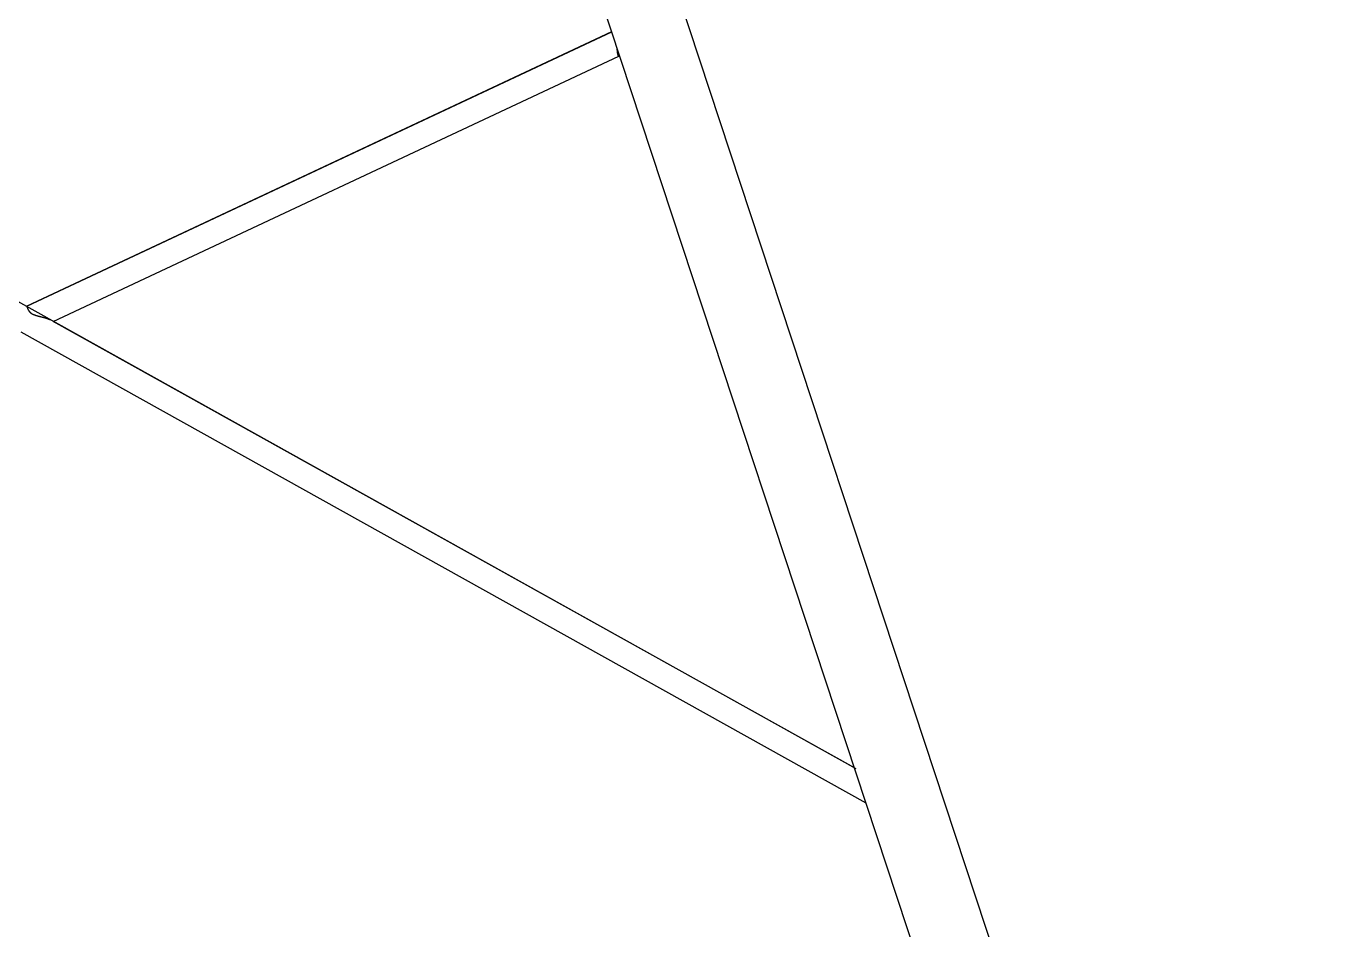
# Model space of a CAD drawing. Header units: millimetres. Extents: x -100 to 224448, y 0 to 22177.
# Drawn here: x 164200.5 to 164463.5, y 16958 to 17138.8 of the extents above; entities that cross this region are included whole.
import ezdxf

# ---------------------------------------------------------------- set-up
doc = ezdxf.new("R2010")
doc.units = ezdxf.units.MM
for name, color, linetype in [('Background_0', 7, 'Continuous'), ('Elevation_Gypsum Board', 7, 'Continuous'), ('Viewport border', 7, 'Continuous')]:
    doc.layers.add(name, color=color, linetype=linetype)

# ---------------------------------------------------------------- blocks, each defined once
blk = doc.blocks.new("CC'__section__..%5CMainBuilding.dwg", base_point=(1833.26, -9100))
at = {"layer": 'Elevation_Gypsum Board'}
h = blk.add_hatch(dxfattribs=at)
h.set_pattern_fill('DOTS2', color=256, scale=30, style=0)
h.paths.add_polyline_path([(9941.4, 8440), (9962.76, 8440), (9962.76, 8420), (9941.4, 8420), (9941.4, 7749.99), (11128.5, 7750), (11222.46, 7979.67), (11226.88, 7990.95), (11250.96, 8052.42), (11250.97, 8052.45, -0.08931), (11251.41, 8053.14, -0.175472), (11252.81, 8053.87), (11278.43, 8116.48), (11276.45, 8116.53), (11276.46, 8116.91), (11276.57, 8121.03), (11276.75, 8121.03), (11276.78, 8121.48), (11017.28, 8492.05), (11017.28, 8498.19), (11552.7, 8110.09), (11552.7, 8104.18), (11479.63, 8111.83), (11479.45, 8107.78), (11479.43, 8107.33), (11477.46, 8107.42), (11595.3, 7750), (11862.76, 7750), (11862.76, 8420), (11712.76, 8420), (11712.76, 8440), (13212.76, 8440), (13212.76, 8420), (13062.76, 8420), (13062.76, 8360), (13062.76, 8322.29), (13062.76, 7749.99), (13330.23, 7750), (13448.07, 8107.42), (13446.09, 8107.33), (13446.07, 8107.78), (13445.89, 8111.83), (13372.82, 8104.18), (13372.82, 8110.09), (13545.3, 8121.37), (13545.3, 8280), (13571.87, 8280), (13696.76, 8280), (13783.3, 8280), (13783.3, 8463.09), (13826.48, 8354.61), (13908.24, 8498.19), (13908.24, 8492.05), (13829.33, 8347.47), (13856.19, 8280), (14334.68, 8280, -0.198912), (14344.35, 8268.28, -0.198912), (14348.36, 8240), (14348.36, 8200), (14412.57, 8200, -0.198912), (14420.1, 8197.07, -0.198912), (14423.21, 8190), (14423.21, 8070, -0.198912), (14420.1, 8062.93, -0.198912), (14412.57, 8060), (14423.21, 8060), (14423.21, 7880), (14314.16, 7880), (14314.16, 7750), (15248.83, 7750), (15248.84, 7880), (15248.84, 8280), (15363.84, 8280), (15398.84, 8280), (15398.84, 8577.36), (15965.51, 8577.36), (16052.4, 8577.36), (16052.4, 10445), (9941.4, 10445)])
h = blk.add_hatch(dxfattribs=at)
h.set_pattern_fill('DOTS2', color=256, scale=30, style=0)
h.paths.add_polyline_path([(11367.55, 7982.74), (11484.65, 8037.69), (11461.64, 8107.5, -0.170435), (11459.44, 8107.78), (11459.44, 8112.35), (11459.64, 8112.45), (11459.66, 8112.85), (11296.56, 8120.64), (11296.55, 8120.19), (11296.74, 8120.08), (11296.42, 8115.52, -0.170443), (11294.21, 8115.39), (11263.64, 8040.66)])
h = blk.add_hatch(dxfattribs=at)
h.set_pattern_fill('DOTS2', color=256, scale=30, style=0)
h.paths.add_polyline_path([(11486.05, 8032.8), (11372.95, 7979.73), (11533.22, 7890.38), (11486.19, 8033.03)])
h = blk.add_hatch(dxfattribs=at)
h.set_pattern_fill('DOTS2', color=256, scale=30, style=0)
h.paths.add_polyline_path([(11206.84, 7901.77), (11144.76, 7750), (11579.5, 7750), (11535.53, 7883.36), (11367.37, 7977.11)])
at = {"layer": 'Background_0', "extrusion": (0, 1, 0)}
for p, q in [((11461.64, 8107.5), (11579.5, 7750)), ((11595.3, 7750), (11477.43, 8107.51)), ((11595.3, 7750), (11477.46, 8107.42)), ((11595.3, 7750), (11477.46, 8107.42)), ((11595.3, 7750), (11477.46, 8107.42)), ((11595.3, 7750), (11477.46, 8107.42)), ((11595.3, 7750), (11477.46, 8107.42)), ((11595.3, 7750), (11477.46, 8107.42)), ((11595.3, 7750), (11477.46, 8107.42)), ((11595.3, 7750), (11477.46, 8107.42)), ((11595.3, 7750), (11477.46, 8107.42)), ((11595.3, 7750), (11477.46, 8107.42)), ((11595.3, 7750), (11477.46, 8107.42)), ((11533.61, 7890.16), (11262.64, 8041.22)), ((11484.65, 8037.69), (11367.55, 7982.74)), ((11484.65, 8037.69), (11367.55, 7982.74)), ((11484.65, 8037.69), (11367.55, 7982.74)), ((11484.65, 8037.69), (11367.55, 7982.74)), ((11484.65, 8037.69), (11367.55, 7982.74)), ((11484.65, 8037.69), (11367.55, 7982.74)), ((11484.66, 8037.67), (11367.57, 7982.73)), ((11372.95, 7979.73), (11486.07, 8032.81)), ((11533.22, 7890.38), (11372.95, 7979.73)), ((11533.22, 7890.38), (11372.95, 7979.73)), ((11533.22, 7890.38), (11372.95, 7979.73)), ((11533.22, 7890.38), (11372.95, 7979.73)), ((11533.22, 7890.38), (11372.95, 7979.73)), ((11533.22, 7890.38), (11372.95, 7979.73)), ((11533.22, 7890.38), (11372.95, 7979.73)), ((11533.22, 7890.38), (11372.95, 7979.73)), ((11533.22, 7890.38), (11372.95, 7979.73)), ((11533.22, 7890.38), (11372.95, 7979.73)), ((11533.22, 7890.38), (11372.95, 7979.73)), ((11366.45, 7977.62), (11535.54, 7883.36))]:
    blk.add_line(p, q, dxfattribs=at)
at = {"layer": 'Background_0'}
for points, degree, knots in [([(11485.94, 8033), (11485.94, 8033.02), (11485.94, 8033.03), (11485.92, 8033.13), (11485.9, 8033.22), (11485.87, 8033.44), (11485.86, 8033.56), (11485.83, 8033.82), (11485.81, 8033.96), (11485.79, 8034.16), (11485.79, 8034.21), (11485.78, 8034.27)], 3, [11.993162, 11.993162, 11.993162, 11.993162, 12.106307, 12.106307, 12.583317, 12.583317, 13.060328, 13.060328, 13.537339, 13.537339, 13.712698, 13.712698, 13.712698, 13.712698]), ([(11486.07, 8032.81), (11486.06, 8032.81), (11486.05, 8032.81), (11486.02, 8032.81), (11486, 8032.84), (11485.97, 8032.91), (11485.96, 8032.95), (11485.94, 8033)], 3, [10.935498, 10.935498, 10.935498, 10.935498, 11.130373, 11.130373, 11.629296, 11.629296, 11.993162, 11.993162, 11.993162, 11.993162]), ([(11486.18, 8033.05), (11486.18, 8033.03), (11486.17, 8033.02), (11486.15, 8032.94), (11486.13, 8032.88), (11486.1, 8032.83), (11486.08, 8032.82), (11486.07, 8032.81)], 3, [10.0117529, 10.0117529, 10.0117529, 10.0117529, 10.1325268, 10.1325268, 10.6314497, 10.6314497, 10.9354983, 10.9354983, 10.9354983, 10.9354983]), ([(11486.18, 8033.05), (11486.18, 8033.03), (11486.17, 8033.02), (11486.15, 8032.94), (11486.13, 8032.88), (11486.1, 8032.83), (11486.08, 8032.82), (11486.07, 8032.81)], 3, [10.0118479, 10.0118479, 10.0118479, 10.0118479, 10.1325268, 10.1325268, 10.6314497, 10.6314497, 10.9354983, 10.9354983, 10.9354983, 10.9354983]), ([(11486.18, 8033.02), (11486.17, 8033.01), (11486.17, 8033.01), (11486.15, 8032.94), (11486.13, 8032.88), (11486.1, 8032.83), (11486.08, 8032.82), (11486.07, 8032.81)], 3, [10.0745323, 10.0745323, 10.0745323, 10.0745323, 10.1325268, 10.1325268, 10.6314497, 10.6314497, 10.9354983, 10.9354983, 10.9354983, 10.9354983]), ([(11486.18, 8033.02), (11486.17, 8033.01), (11486.17, 8033.01), (11486.15, 8032.94), (11486.13, 8032.88), (11486.1, 8032.83), (11486.08, 8032.82), (11486.07, 8032.81)], 3, [10.0745323, 10.0745323, 10.0745323, 10.0745323, 10.1325268, 10.1325268, 10.6314497, 10.6314497, 10.9354983, 10.9354983, 10.9354983, 10.9354983]), ([(11486.18, 8033.02), (11486.17, 8033.01), (11486.17, 8033.01), (11486.15, 8032.94), (11486.13, 8032.88), (11486.1, 8032.83), (11486.08, 8032.82), (11486.07, 8032.81)], 3, [10.0745323, 10.0745323, 10.0745323, 10.0745323, 10.1325268, 10.1325268, 10.6314497, 10.6314497, 10.9354983, 10.9354983, 10.9354983, 10.9354983]), ([(11486.18, 8033.02), (11486.17, 8033.01), (11486.17, 8033.01), (11486.15, 8032.94), (11486.13, 8032.88), (11486.1, 8032.83), (11486.08, 8032.82), (11486.07, 8032.81)], 3, [10.0745323, 10.0745323, 10.0745323, 10.0745323, 10.1325268, 10.1325268, 10.6314497, 10.6314497, 10.9354983, 10.9354983, 10.9354983, 10.9354983]), ([(11367.59, 7982.71), (11367.61, 7982.71), (11367.62, 7982.7), (11367.63, 7982.69), (11367.64, 7982.67), (11367.68, 7982.61), (11367.71, 7982.55), (11367.75, 7982.46), (11367.79, 7982.35), (11367.88, 7982.16), (11367.93, 7982.07), (11367.99, 7981.96), (11368.06, 7981.85), (11368.22, 7981.64), (11368.32, 7981.53), (11368.44, 7981.43), (11368.57, 7981.35), (11368.7, 7981.27)], 5, [0, 0, 0, 0, 0, 0, 0.346832, 0.346832, 0.346832, 0.346832, 1.286634, 1.286634, 1.286634, 1.286634, 2.051089, 2.051089, 2.051089, 2.051089, 2.815544, 2.815544, 2.815544, 2.815544, 2.815544, 2.815544]), ([(11368.7, 7981.27), (11368.88, 7981.17), (11369.09, 7981.09), (11369.3, 7981.01), (11369.52, 7980.94), (11369.77, 7980.87), (11369.81, 7980.86), (11369.84, 7980.85), (11369.88, 7980.84), (11369.91, 7980.83)], 5, [32.765198, 32.765198, 32.765198, 32.765198, 32.765198, 32.765198, 33.835655, 33.835655, 33.835655, 33.835655, 34.009578, 34.009578, 34.009578, 34.009578, 34.009578, 34.009578]), ([(11369.91, 7980.83), (11370.1, 7980.78), (11370.28, 7980.74), (11370.46, 7980.69), (11370.63, 7980.65), (11371.04, 7980.54), (11371.31, 7980.47), (11371.57, 7980.39), (11371.81, 7980.31), (11372.07, 7980.2), (11372.13, 7980.18), (11372.19, 7980.15), (11372.25, 7980.12), (11372.3, 7980.09)], 5, [30.109657, 30.109657, 30.109657, 30.109657, 30.109657, 30.109657, 31.006191, 31.006191, 31.006191, 31.006191, 32.345009, 32.345009, 32.345009, 32.345009, 32.765198, 32.765198, 32.765198, 32.765198, 32.765198, 32.765198])]:
    blk.add_open_spline(points, degree=degree, knots=knots, dxfattribs=at)
blk.add_open_spline([(11367.59, 7982.72), (11367.59, 7982.71), (11367.59, 7982.71), (11367.59, 7982.71), (11367.59, 7982.71), (11367.59, 7982.71)], degree=5, dxfattribs=at)

msp = doc.modelspace()

# ---------------------------------------------------------------- block references
at = {"layer": 'Viewport border'}
msp.add_blockref("CC'__section__..%5CMainBuilding.dwg", (154666.19, 0), dxfattribs=at)

doc.saveas('drawing.dxf')
